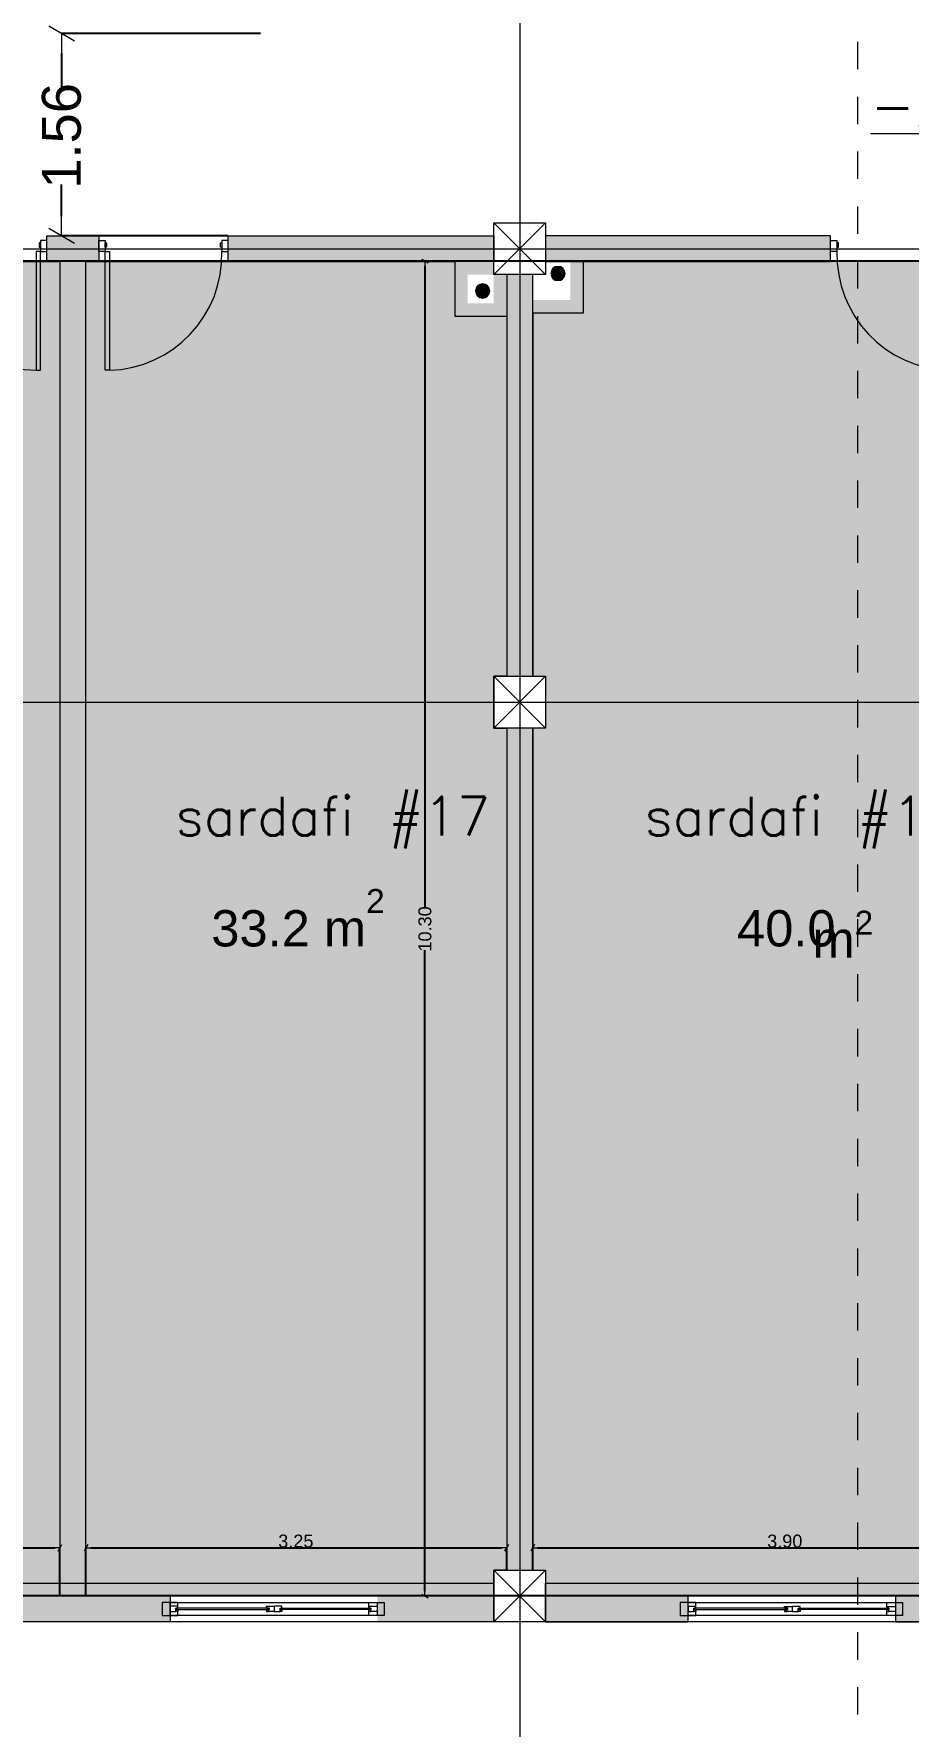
# Model space of a CAD drawing. Header units: millimetres. Extents: x 475616349 to 476941521, y 4620115302 to 4621446928.
# Drawn here: x 476740617 to 476747367, y 4620192367 to 4620205430 of the extents above; entities that cross this region are included whole.
import ezdxf

# ---------------------------------------------------------------- set-up
doc = ezdxf.new("R2010")
doc.units = ezdxf.units.MM
doc.header["$MEASUREMENT"] = 0
doc.set_wipeout_variables(frame=1)
doc.linetypes.add('Dashed', pattern=[423.333333, 211.666667, -211.666667])
doc.linetypes.add('Wipeout_Contour', pattern=[1000, 0, -1000])
for name, color, linetype, lineweight in [('2D Drafting - General_Pen_No__1_Pen_No__7', 7, 'Continuous', 0), ('2D Drafting - General_Pen_No__1_Pen_No__7_Pen_No__7', 7, 'Continuous', 0), ('2D Drafting - General_Pen_No__250_Pen_No__7_Pen_No__154', 154, 'Continuous', 0), ('2D Drafting - General_Pen_No__250_Pen_No__7_Pen_No__250', 7, 'Continuous', 0), ('2D Drafting - General_Pen_No__250_Pen_No__7_Pen_No__7', 7, 'Continuous', 0), ('Doors_Pen_No__7_Pen_No__7_Pen_No__7', 7, 'Continuous', 0), ('G-Anno-Nplt_Pen_No__4', 7, 'Continuous', 0), ('G-Anno-Nplt_Pen_No__7', 7, 'Continuous', 0), ('G-Anno-Nplt_Pen_No__8', 8, 'Continuous', 0), ('kar-panjara_Pen_No__7_Pen_No__7_Pen_No__7', 7, 'Continuous', 0), ('New_._Pen_No__1', 1, 'Continuous', 0), ('New_._Pen_No__4', 7, 'Continuous', 0), ('New_a-iataki_Pen_No__5_Pen_No__5_Pen_No__4', 7, 'Continuous', 0), ('New_shenobebi_Pen_No__1', 1, 'Continuous', 0), ('shaxtebi da milebi_Pen_No__1_Pen_No__1_Pen_No__1', 1, 'Continuous', 0), ('zoma_Pen_No__5_Pen_No__5', 5, 'Continuous', 0)]:
    doc.layers.add(name, color=color, linetype=linetype, lineweight=lineweight)
doc.layers.add('zoma', color=7, linetype='Continuous')
doc.styles.add('GENERATED_STYLE_1', font='arial.ttf')
doc.styles.add('GENERATED_STYLE_2', font='arial.ttf')
doc.dimstyles.new('GENERATED_STYLE__1', dxfattribs={"dimtxt": 200, "dimasz": 64.421331, "dimexe": 0.18, "dimexo": 3, "dimgap": 0.09, "dimtad": 1, "dimtih": 1, "dimtoh": 1, "dimlfac": 0.001, "dimzin": 0, "dimdsep": 46, "dimtxsty": 'GENERATED_STYLE_2', "dimblk": 'ARROWHEAD_2', "dimblk1": 'ARROWHEAD_2', "dimblk2": 'ARROWHEAD_2', "dimcen": 0.09, "dimclrd": 142, "dimclre": 142, "dimclrt": 142, "dimadec": 0, "dimazin": 0, "dimtfac": 1, "dimtdec": 4, "dimtmove": 0, "dimatfit": 3, "dimfxl": 1, "dimtolj": 1, "dimtzin": 0, "dimarcsym": 0})
doc.dimstyles.new('GENERATED_STYLE__38', dxfattribs={"dimtxt": 300, "dimasz": 152, "dimexe": 0.18, "dimexo": 3, "dimgap": 0.09, "dimtad": 1, "dimlfac": 0.001, "dimzin": 0, "dimdsep": 46, "dimtxsty": 'GENERATED_STYLE_2', "dimblk": 'ARROWHEAD_2', "dimblk1": 'ARROWHEAD_2', "dimblk2": 'ARROWHEAD_2', "dimcen": 0.09, "dimclrd": 7, "dimclre": 7, "dimclrt": 7, "dimadec": 0, "dimazin": 0, "dimtfac": 1, "dimtdec": 4, "dimtmove": 0, "dimatfit": 3, "dimfxl": 1, "dimtolj": 1, "dimtzin": 0, "dimarcsym": 0})
doc.dimstyles.new('GENERATED_STYLE__39', dxfattribs={"dimtxt": 100, "dimasz": 38, "dimexe": 0.18, "dimexo": 3, "dimgap": 0.09, "dimtad": 1, "dimtih": 1, "dimtoh": 1, "dimlfac": 0.001, "dimzin": 0, "dimdsep": 46, "dimtxsty": 'GENERATED_STYLE_2', "dimblk": 'ARROWHEAD_2', "dimblk1": 'ARROWHEAD_2', "dimblk2": 'ARROWHEAD_2', "dimcen": 0.09, "dimclrd": 7, "dimclre": 7, "dimclrt": 7, "dimadec": 0, "dimazin": 0, "dimtfac": 1, "dimtdec": 4, "dimtmove": 0, "dimatfit": 3, "dimfxl": 1, "dimtolj": 1, "dimtzin": 0, "dimarcsym": 0})
doc.dimstyles.new('GENERATED_STYLE__40', dxfattribs={"dimtxt": 100, "dimasz": 38, "dimexe": 0.18, "dimexo": 3, "dimgap": 0.09, "dimtad": 1, "dimlfac": 0.001, "dimzin": 0, "dimdsep": 46, "dimtxsty": 'GENERATED_STYLE_2', "dimblk": 'ARROWHEAD_2', "dimblk1": 'ARROWHEAD_2', "dimblk2": 'ARROWHEAD_2', "dimcen": 0.09, "dimclrd": 7, "dimclre": 7, "dimclrt": 7, "dimadec": 0, "dimazin": 0, "dimtfac": 1, "dimtdec": 4, "dimtmove": 0, "dimatfit": 3, "dimfxl": 1, "dimtolj": 1, "dimtzin": 0, "dimarcsym": 0})

# ---------------------------------------------------------------- blocks, each defined once
blk = doc.blocks.new('ARROWHEAD_2')
at = {"color": 0, "linetype": 'Continuous', "lineweight": 0}
for p, q in [((0, 0), (-1, 0)), ((-0.378, -0.655), (0.378, 0.655))]:
    blk.add_line(p, q, dxfattribs=at)
blk = doc.blocks.new('*D1190', base_point=(476577134, 4620325126))
at = {"layer": 'Defpoints', "color": 0, "linetype": 'Continuous', "transparency": 16777216}
for p in [(476737269, 4620192808), (476779069, 4620192808), (476779069, 4620191155)]:
    blk.add_point(p, dxfattribs=at)
at = {"layer": 'zoma', "color": 142, "linetype": 'Continuous', "lineweight": -2, "transparency": 16777216}
for p, q in [((476737269, 4620192805), (476737269, 4620191155)), ((476779069, 4620192805), (476779069, 4620191155)), ((476737333, 4620191155), (476779004, 4620191155))]:
    blk.add_line(p, q, dxfattribs=at)
at = {"layer": 'zoma', "color": 142, "linetype": 'Continuous', "lineweight": -2, "transparency": 16777216, "xscale": 64.4213309708986, "yscale": 64.4213309708986, "zscale": 64.4213309708986, "rotation": 180}
blk.add_blockref('ARROWHEAD_2', (476737269, 4620191155), dxfattribs=at)
at = {"layer": 'zoma', "color": 142, "linetype": 'Continuous', "lineweight": -2, "transparency": 16777216, "xscale": 64.4213309708986, "yscale": 64.4213309708986, "zscale": 64.4213309708986}
blk.add_blockref('ARROWHEAD_2', (476779069, 4620191155), dxfattribs=at)
at = {"layer": 'zoma', "color": 142, "linetype": 'Continuous', "lineweight": 0, "transparency": 16777216, "insert": (476758163, 4620191257), "char_height": 200, "attachment_point": 5, "style": 'GENERATED_STYLE_2'}
blk.add_mtext('\\A1;41.80', dxfattribs=at)
blk = doc.blocks.new('*D1811', base_point=(476577134, 4620325126))
at = {"layer": 'Defpoints', "color": 0, "linetype": 'Continuous', "transparency": 16777216}
for p in [(476740832, 4620205432), (476742369, 4620205432), (476742119, 4620203872)]:
    blk.add_point(p, dxfattribs=at)
at = {"layer": 'zoma', "color": 7, "linetype": 'Continuous', "lineweight": -2, "transparency": 16777216}
for p, q in [((476742366, 4620205432), (476740832, 4620205432)), ((476740832, 4620205280), (476740832, 4620205018)), ((476740832, 4620204024), (476740832, 4620204267)), ((476742116, 4620203872), (476740832, 4620203872))]:
    blk.add_line(p, q, dxfattribs=at)
at = {"layer": 'zoma', "color": 7, "linetype": 'Continuous', "lineweight": -2, "transparency": 16777216, "xscale": 152, "yscale": 152, "zscale": 152}
for p, rotation in [((476740832, 4620205432), 90), ((476740832, 4620203872), 270)]:
    blk.add_blockref('ARROWHEAD_2', p, dxfattribs=dict(at, rotation=rotation))
at = {"layer": 'zoma', "color": 7, "linetype": 'Continuous', "lineweight": 0, "transparency": 16777216, "insert": (476740832, 4620204643), "char_height": 300, "attachment_point": 5, "rotation": 90, "style": 'GENERATED_STYLE_2'}
blk.add_mtext('\\A1;1.56', dxfattribs=at)
blk = doc.blocks.new('*D1816', base_point=(476577134, 4620325126))
at = {"layer": 'Defpoints', "color": 0, "linetype": 'Continuous', "transparency": 16777216}
for p in [(476740819, 4620193744), (476737469, 4620193572), (476740819, 4620193372)]:
    blk.add_point(p, dxfattribs=at)
at = {"layer": 'zoma', "color": 7, "linetype": 'Continuous', "lineweight": -2, "transparency": 16777216}
for p, q in [((476737469, 4620193575), (476737469, 4620193744)), ((476737507, 4620193744), (476740781, 4620193744)), ((476740819, 4620193375), (476740819, 4620193744))]:
    blk.add_line(p, q, dxfattribs=at)
at = {"layer": 'zoma', "color": 7, "linetype": 'Continuous', "lineweight": -2, "transparency": 16777216, "xscale": 38.00000000000001, "yscale": 38.00000000000001, "zscale": 38.00000000000001, "rotation": 180}
blk.add_blockref('ARROWHEAD_2', (476737469, 4620193744), dxfattribs=at)
at = {"layer": 'zoma', "color": 7, "linetype": 'Continuous', "lineweight": -2, "transparency": 16777216, "xscale": 38.00000000000001, "yscale": 38.00000000000001, "zscale": 38.00000000000001}
blk.add_blockref('ARROWHEAD_2', (476740819, 4620193744), dxfattribs=at)
at = {"layer": 'zoma', "color": 7, "linetype": 'Continuous', "lineweight": 0, "transparency": 16777216, "insert": (476739140, 4620193795), "char_height": 100, "attachment_point": 5, "style": 'GENERATED_STYLE_2'}
blk.add_mtext('\\A1;3.35', dxfattribs=at)
blk = doc.blocks.new('*D1817', base_point=(476577134, 4620325126))
at = {"layer": 'Defpoints', "color": 0, "linetype": 'Continuous', "transparency": 16777216}
for p in [(476744269, 4620193744), (476744269, 4620193572), (476741019, 4620193372)]:
    blk.add_point(p, dxfattribs=at)
at = {"layer": 'zoma', "color": 7, "linetype": 'Continuous', "lineweight": -2, "transparency": 16777216}
for p, q in [((476741019, 4620193375), (476741019, 4620193744)), ((476741057, 4620193744), (476744231, 4620193744)), ((476744269, 4620193575), (476744269, 4620193744))]:
    blk.add_line(p, q, dxfattribs=at)
at = {"layer": 'zoma', "color": 7, "linetype": 'Continuous', "lineweight": -2, "transparency": 16777216, "xscale": 38.00000000000001, "yscale": 38.00000000000001, "zscale": 38.00000000000001, "rotation": 180}
blk.add_blockref('ARROWHEAD_2', (476741019, 4620193744), dxfattribs=at)
at = {"layer": 'zoma', "color": 7, "linetype": 'Continuous', "lineweight": -2, "transparency": 16777216, "xscale": 38.00000000000001, "yscale": 38.00000000000001, "zscale": 38.00000000000001}
blk.add_blockref('ARROWHEAD_2', (476744269, 4620193744), dxfattribs=at)
at = {"layer": 'zoma', "color": 7, "linetype": 'Continuous', "lineweight": 0, "transparency": 16777216, "insert": (476742640, 4620193795), "char_height": 100, "attachment_point": 5, "style": 'GENERATED_STYLE_2'}
blk.add_mtext('\\A1;3.25', dxfattribs=at)
blk = doc.blocks.new('*D1818', base_point=(476577134, 4620325126))
at = {"layer": 'Defpoints', "color": 0, "linetype": 'Continuous', "transparency": 16777216}
for p in [(476748369, 4620193744), (476744469, 4620193572), (476748369, 4620193372)]:
    blk.add_point(p, dxfattribs=at)
at = {"layer": 'zoma', "color": 7, "linetype": 'Continuous', "lineweight": -2, "transparency": 16777216}
for p, q in [((476744469, 4620193575), (476744469, 4620193744)), ((476744507, 4620193744), (476748331, 4620193744)), ((476748369, 4620193375), (476748369, 4620193744))]:
    blk.add_line(p, q, dxfattribs=at)
at = {"layer": 'zoma', "color": 7, "linetype": 'Continuous', "lineweight": -2, "transparency": 16777216, "xscale": 38.00000000000001, "yscale": 38.00000000000001, "zscale": 38.00000000000001, "rotation": 180}
blk.add_blockref('ARROWHEAD_2', (476744469, 4620193744), dxfattribs=at)
at = {"layer": 'zoma', "color": 7, "linetype": 'Continuous', "lineweight": -2, "transparency": 16777216, "xscale": 38.00000000000001, "yscale": 38.00000000000001, "zscale": 38.00000000000001}
blk.add_blockref('ARROWHEAD_2', (476748369, 4620193744), dxfattribs=at)
at = {"layer": 'zoma', "color": 7, "linetype": 'Continuous', "lineweight": 0, "transparency": 16777216, "insert": (476746415, 4620193795), "char_height": 100, "attachment_point": 5, "style": 'GENERATED_STYLE_2'}
blk.add_mtext('\\A1;3.90', dxfattribs=at)
blk = doc.blocks.new('*D1834', base_point=(476577134, 4620325126))
at = {"layer": 'Defpoints', "color": 0, "linetype": 'Continuous', "transparency": 16777216}
for p in [(476743637, 4620203675), (476767969, 4620203675), (476757667, 4620193372)]:
    blk.add_point(p, dxfattribs=at)
at = {"layer": 'zoma', "color": 7, "linetype": 'Continuous', "lineweight": -2, "transparency": 16777216}
for p, q in [((476767966, 4620203675), (476743637, 4620203675)), ((476743637, 4620203637), (476743637, 4620198685)), ((476743637, 4620193410), (476743637, 4620198357)), ((476757664, 4620193372), (476743637, 4620193372))]:
    blk.add_line(p, q, dxfattribs=at)
at = {"layer": 'zoma', "color": 7, "linetype": 'Continuous', "lineweight": -2, "transparency": 16777216, "xscale": 38.00000000000001, "yscale": 38.00000000000001, "zscale": 38.00000000000001}
for p, rotation in [((476743637, 4620203675), 90), ((476743637, 4620193372), 270)]:
    blk.add_blockref('ARROWHEAD_2', p, dxfattribs=dict(at, rotation=rotation))
at = {"layer": 'zoma', "color": 7, "linetype": 'Continuous', "lineweight": 0, "transparency": 16777216, "insert": (476743637, 4620198521), "char_height": 100, "attachment_point": 5, "rotation": 90, "style": 'GENERATED_STYLE_2'}
blk.add_mtext('\\A1;10.30', dxfattribs=at)
blk = doc.blocks.new('*D1835', base_point=(476577134, 4620325126))
at = {"layer": 'Defpoints', "color": 0, "linetype": 'Continuous', "transparency": 16777216}
for p in [(476737917, 4620203675), (476767969, 4620203675), (476757667, 4620193372)]:
    blk.add_point(p, dxfattribs=at)
at = {"layer": 'zoma', "color": 7, "linetype": 'Continuous', "lineweight": -2, "transparency": 16777216}
for p, q in [((476767966, 4620203675), (476737917, 4620203675)), ((476737917, 4620203637), (476737917, 4620198685)), ((476737917, 4620193410), (476737917, 4620198357)), ((476757664, 4620193372), (476737917, 4620193372))]:
    blk.add_line(p, q, dxfattribs=at)
at = {"layer": 'zoma', "color": 7, "linetype": 'Continuous', "lineweight": -2, "transparency": 16777216, "xscale": 38.00000000000001, "yscale": 38.00000000000001, "zscale": 38.00000000000001}
for p, rotation in [((476737917, 4620203675), 90), ((476737917, 4620193372), 270)]:
    blk.add_blockref('ARROWHEAD_2', p, dxfattribs=dict(at, rotation=rotation))
at = {"layer": 'zoma', "color": 7, "linetype": 'Continuous', "lineweight": 0, "transparency": 16777216, "insert": (476737917, 4620198521), "char_height": 100, "attachment_point": 5, "rotation": 90, "style": 'GENERATED_STYLE_2'}
blk.add_mtext('\\A1;10.30', dxfattribs=at)

msp = doc.modelspace()

# ---------------------------------------------------------------- hatches: boundary and pattern name
at = {"layer": '2D Drafting - General_Pen_No__250_Pen_No__7_Pen_No__154', "linetype": 'Continuous', "lineweight": 0}
for points in [[(476741668.544, 4620193171.921), (476740468.544, 4620193171.921), (476740468.544, 4620193371.921), (476741668.544, 4620193371.921)], [(476744168.542, 4620193171.921), (476743268.546, 4620193171.921), (476743268.546, 4620193371.921), (476744168.542, 4620193371.921)], [(476744568.542, 4620193171.925), (476745668.539, 4620193171.925), (476745668.539, 4620193371.925), (476744568.542, 4620193371.925)], [(476747268.541, 4620193171.925), (476748568.542, 4620193171.925), (476748568.542, 4620193371.925), (476747268.541, 4620193371.925)]]:
    msp.add_hatch(color=154, dxfattribs=at).paths.add_polyline_path(points)
at = {"layer": '2D Drafting - General_Pen_No__250_Pen_No__7_Pen_No__7', "linetype": 'Continuous', "lineweight": 0}
for points in [[(476740718.542, 4620203671.921), (476740718.542, 4620203871.921), (476741118.542, 4620203871.921), (476741118.542, 4620203671.921)], [(476742118.542, 4620203671.921), (476742118.542, 4620203871.921), (476744168.542, 4620203871.921), (476744168.542, 4620203671.921)], [(476746768.542, 4620203871.921), (476744568.542, 4620203871.921), (476744568.542, 4620203671.921), (476746768.542, 4620203671.921)], [(476743866.92, 4620203671.921), (476744166.92, 4620203671.921), (476744166.92, 4620203571.921), (476743966.92, 4620203571.921), (476743966.92, 4620203351.09), (476744167.272, 4620203351.09), (476744167.272, 4620203571.921), (476744266.92, 4620203571.921), (476744266.92, 4620203351.09), (476744266.92, 4620203250.902), (476743866.92, 4620203250.902)], [(476744758.542, 4620203675.178), (476744858.73, 4620203675.178), (476744858.73, 4620203275.178), (476744468.542, 4620203275.178), (476744468.542, 4620203375.178), (476744758.542, 4620203375.178)], [(476744268.542, 4620203571.921), (476744268.542, 4620200471.921), (476744468.542, 4620200471.921), (476744468.542, 4620203571.921)], [(476744268.542, 4620193571.921), (476744468.542, 4620193571.921), (476744468.542, 4620200071.921), (476744268.542, 4620200071.921)]]:
    msp.add_hatch(color=7, dxfattribs=at).paths.add_polyline_path(points)
at = {"layer": 'G-Anno-Nplt_Pen_No__7', "linetype": 'Continuous', "lineweight": 0}
msp.add_hatch(color=7, dxfattribs=at).paths.add_polyline_path([(476741018.542, 4620193371.921), (476741018.542, 4620203675.12), (476740818.542, 4620203675.12), (476740818.542, 4620193371.921)])
at = {"layer": 'G-Anno-Nplt_Pen_No__8', "linetype": 'Continuous', "lineweight": 0, "true_color": 0x202020}
for points in [[(476737468.542, 4620200471.921), (476737468.542, 4620203571.921), (476737668.542, 4620203571.921), (476737668.542, 4620203671.921), (476740818.542, 4620203671.921), (476740818.542, 4620193371.979), (476737668.542, 4620193371.979), (476737668.542, 4620193571.921), (476737468.542, 4620193571.921), (476737468.542, 4620199781.733), (476737866.964, 4620199781.733), (476737866.964, 4620200171.921), (476737668.542, 4620200171.921), (476737668.542, 4620200471.921)], [(476741018.542, 4620193371.921), (476741018.542, 4620203671.921), (476743866.92, 4620203671.921), (476743866.92, 4620203250.902), (476744268.542, 4620203250.902), (476744268.542, 4620200471.92), (476744168.542, 4620200471.92), (476744168.542, 4620200071.921), (476744268.542, 4620200071.921), (476744268.542, 4620193571.921), (476744168.542, 4620193571.921), (476744168.542, 4620193371.921)], [(476744468.542, 4620193571.921), (476744568.542, 4620193571.921), (476744568.542, 4620193371.921), (476748368.542, 4620193371.921), (476748368.542, 4620199771.918), (476748168.542, 4620199771.918), (476748168.542, 4620200771.917), (476748368.542, 4620200771.917), (476748368.542, 4620203671.921), (476744858.73, 4620203671.921), (476744858.73, 4620203275.178), (476744468.542, 4620203275.178), (476744468.542, 4620200471.921), (476744568.543, 4620200471.921), (476744568.543, 4620200071.921), (476744468.542, 4620200071.921)]]:
    msp.add_hatch(color=250, dxfattribs=at).paths.add_polyline_path(points)
at = {"layer": 'shaxtebi da milebi_Pen_No__1_Pen_No__1_Pen_No__1', "linetype": 'Continuous', "lineweight": 0}
for points in [[(476744718.542, 4620203580.179, -1), (476744608.542, 4620203580.179, -1)], [(476744081.797, 4620203391.09, -1), (476744081.797, 4620203501.09, -1)]]:
    msp.add_hatch(color=1, dxfattribs=at).paths.add_polyline_path(points)

# ---------------------------------------------------------------- linework, layer by layer
at = {"layer": '2D Drafting - General_Pen_No__1_Pen_No__7', "color": 7, "linetype": 'Continuous', "lineweight": 0}
for p, q in [((476744168.542, 4620203571.921), (476744568.542, 4620203971.921)), ((476744568.542, 4620203571.921), (476744168.542, 4620203971.921)), ((476744168.542, 4620200071.921), (476744568.542, 4620200471.921)), ((476744568.542, 4620200071.921), (476744168.542, 4620200471.921)), ((476744168.542, 4620193171.921), (476744568.542, 4620193571.921)), ((476744568.542, 4620193171.921), (476744168.542, 4620193571.921))]:
    msp.add_line(p, q, dxfattribs=at)
at = {"layer": '2D Drafting - General_Pen_No__1_Pen_No__7', "color": 7, "linetype": 'Continuous', "lineweight": 0, "flags": 128}
for points in [[(476744568.542, 4620203571.921), (476744168.542, 4620203571.921), (476744168.542, 4620203971.921), (476744568.542, 4620203971.921)], [(476744568.542, 4620200071.921), (476744168.542, 4620200071.921), (476744168.542, 4620200471.921), (476744568.542, 4620200471.921)], [(476744568.542, 4620193171.921), (476744168.542, 4620193171.921), (476744168.542, 4620193571.921), (476744568.542, 4620193571.921)], [(476744168.542, 4620193171.921), (476737668.542, 4620193171.921), (476737668.542, 4620193471.921), (476744168.542, 4620193471.921)], [(476751068.542, 4620193171.921), (476744568.542, 4620193171.921), (476744568.542, 4620193471.921), (476751068.542, 4620193471.921)]]:
    msp.add_lwpolyline(points, close=True, dxfattribs=at)
at = {"layer": '2D Drafting - General_Pen_No__1_Pen_No__7_Pen_No__7', "color": 7, "linetype": 'Continuous', "lineweight": 0}
for centre, start, end in [((476740660.82, 4620203725.864), 178.396194, 268.396194), ((476741176.264, 4620203725.864), 271.603806, 1.603806), ((476747710.82, 4620203725.806), 178.396194, 268.396194)]:
    msp.add_arc(centre, 893.239, start, end, dxfattribs=at)
at = {"layer": '2D Drafting - General_Pen_No__250_Pen_No__7_Pen_No__154', "color": 154, "linetype": 'Continuous', "lineweight": 0, "flags": 128}
for points in [[(476741668.544, 4620193171.921), (476740468.544, 4620193171.921), (476740468.544, 4620193371.921), (476741668.544, 4620193371.921)], [(476744568.542, 4620193171.925), (476745668.539, 4620193171.925), (476745668.539, 4620193371.925), (476744568.542, 4620193371.925)], [(476747268.541, 4620193171.925), (476748568.542, 4620193171.925), (476748568.542, 4620193371.925), (476747268.541, 4620193371.925)]]:
    msp.add_lwpolyline(points, close=True, dxfattribs=at)
at = {"layer": '2D Drafting - General_Pen_No__250_Pen_No__7_Pen_No__250', "color": 7, "linetype": 'Continuous', "lineweight": 0, "flags": 128}
for points in [[(476744268.542, 4620203571.921), (476744268.542, 4620200471.921), (476744468.542, 4620200471.921), (476744468.542, 4620203571.921)], [(476744268.542, 4620193571.921), (476744468.542, 4620193571.921), (476744468.542, 4620200071.921), (476744268.542, 4620200071.921)]]:
    msp.add_lwpolyline(points, close=True, dxfattribs=at)
at = {"layer": '2D Drafting - General_Pen_No__250_Pen_No__7_Pen_No__7', "color": 7, "linetype": 'Continuous', "lineweight": 0, "flags": 128}
for points in [[(476740718.542, 4620203671.921), (476740718.542, 4620203871.921), (476741118.542, 4620203871.921), (476741118.542, 4620203671.921)], [(476742118.542, 4620203671.921), (476742118.542, 4620203871.921), (476744168.542, 4620203871.921), (476744168.542, 4620203671.921)], [(476746768.542, 4620203871.921), (476744568.542, 4620203871.921), (476744568.542, 4620203671.921), (476746768.542, 4620203671.921)]]:
    msp.add_lwpolyline(points, close=True, dxfattribs=at)
at = {"layer": 'Doors_Pen_No__7_Pen_No__7_Pen_No__7', "color": 7, "linetype": 'Continuous', "lineweight": 0, "flags": 128}
for points in [[(476740669.153, 4620203750.864), (476740635.82, 4620203750.864), (476740635.82, 4620202832.975), (476740669.153, 4620202832.975)], [(476740669.153, 4620203817.531), (476740658.042, 4620203817.531), (476740658.042, 4620203784.198), (476740669.153, 4620203784.198)], [(476740718.542, 4620203835.531), (476740669.153, 4620203835.531), (476740669.153, 4620203750.864), (476740718.542, 4620203750.864)], [(476741118.542, 4620203835.531), (476741167.931, 4620203835.531), (476741167.931, 4620203750.864), (476741118.542, 4620203750.864)], [(476741167.931, 4620203817.531), (476741179.042, 4620203817.531), (476741179.042, 4620203784.198), (476741167.931, 4620203784.198)], [(476741167.931, 4620203750.864), (476741201.264, 4620203750.864), (476741201.264, 4620202832.975), (476741167.931, 4620202832.975)], [(476742058.042, 4620203817.531), (476742069.153, 4620203817.531), (476742069.153, 4620203784.198), (476742058.042, 4620203784.198)], [(476742118.542, 4620203835.531), (476742069.153, 4620203835.531), (476742069.153, 4620203750.864), (476742118.542, 4620203750.864)], [(476746768.542, 4620203835.473), (476746817.931, 4620203835.473), (476746817.931, 4620203750.806), (476746768.542, 4620203750.806)], [(476746829.042, 4620203817.473), (476746817.931, 4620203817.473), (476746817.931, 4620203784.139), (476746829.042, 4620203784.139)]]:
    msp.add_lwpolyline(points, close=True, dxfattribs=at)
at = {"layer": 'G-Anno-Nplt_Pen_No__4', "color": 7, "linetype": 'Continuous', "lineweight": 0, "flags": 128}
for points in [[(476737468.542, 4620200471.921), (476737468.542, 4620203571.921), (476737668.542, 4620203571.921), (476737668.542, 4620203671.921), (476740818.542, 4620203671.921), (476740818.542, 4620193371.979), (476737668.542, 4620193371.979), (476737668.542, 4620193571.921), (476737468.542, 4620193571.921), (476737468.542, 4620199781.733), (476737866.964, 4620199781.733), (476737866.964, 4620200171.921), (476737668.542, 4620200171.921), (476737668.542, 4620200471.921)], [(476741018.542, 4620193371.921), (476741018.542, 4620203675.12), (476740818.542, 4620203675.12), (476740818.542, 4620193371.921)], [(476741018.542, 4620193371.921), (476741018.542, 4620203671.921), (476743866.92, 4620203671.921), (476743866.92, 4620203250.902), (476744268.542, 4620203250.902), (476744268.542, 4620200471.92), (476744168.542, 4620200471.92), (476744168.542, 4620200071.921), (476744268.542, 4620200071.921), (476744268.542, 4620193571.921), (476744168.542, 4620193571.921), (476744168.542, 4620193371.921)], [(476744468.542, 4620193571.921), (476744568.542, 4620193571.921), (476744568.542, 4620193371.921), (476748368.542, 4620193371.921), (476748368.542, 4620199771.918), (476748168.542, 4620199771.918), (476748168.542, 4620200771.917), (476748368.542, 4620200771.917), (476748368.542, 4620203671.921), (476744858.73, 4620203671.921), (476744858.73, 4620203275.178), (476744468.542, 4620203275.178), (476744468.542, 4620200471.921), (476744568.543, 4620200471.921), (476744568.543, 4620200071.921), (476744468.542, 4620200071.921)]]:
    msp.add_lwpolyline(points, close=True, dxfattribs=at)
at = {"layer": 'kar-panjara_Pen_No__7_Pen_No__7_Pen_No__7', "color": 7, "linetype": 'Continuous', "lineweight": 0, "flags": 128}
for points in [[(476741728.219, 4620193321.975), (476741608.219, 4620193321.975), (476741608.219, 4620193221.975), (476741728.219, 4620193221.975)], [(476743268.546, 4620193221.976), (476741668.544, 4620193222.031), (476741668.544, 4620193321.976), (476743268.546, 4620193321.92)], [(476741668.544, 4620193252.091), (476741713.544, 4620193252.091), (476741713.544, 4620193267.091), (476741713.544, 4620193277.091), (476741728.219, 4620193277.091), (476741728.219, 4620193292.091), (476741668.544, 4620193292.091)], [(476742473.116, 4620193252.091), (476742428.116, 4620193252.091), (476742428.116, 4620193267.091), (476742428.116, 4620193277.091), (476742413.116, 4620193277.091), (476742413.116, 4620193292.091), (476742473.116, 4620193292.091)], [(476742473.116, 4620193252.091), (476742518.116, 4620193252.091), (476742518.116, 4620193267.091), (476742518.116, 4620193277.091), (476742533.116, 4620193277.091), (476742533.116, 4620193292.091), (476742473.116, 4620193292.091)], [(476743203.116, 4620193321.975), (476743323.116, 4620193321.975), (476743323.116, 4620193221.975), (476743203.116, 4620193221.975)], [(476743268.546, 4620193252.091), (476743218.116, 4620193252.091), (476743218.116, 4620193267.091), (476743218.116, 4620193277.091), (476743203.116, 4620193277.091), (476743203.116, 4620193292.091), (476743268.546, 4620193292.091)], [(476745728.213, 4620193321.785), (476745608.213, 4620193321.785), (476745608.213, 4620193221.785), (476745728.213, 4620193221.785)], [(476747268.541, 4620193221.786), (476745668.539, 4620193221.841), (476745668.539, 4620193321.786), (476747268.541, 4620193321.731)], [(476745668.539, 4620193251.901), (476745713.539, 4620193251.901), (476745713.539, 4620193266.901), (476745713.539, 4620193276.901), (476745728.213, 4620193276.901), (476745728.213, 4620193291.901), (476745668.539, 4620193291.901)], [(476746473.111, 4620193251.901), (476746428.111, 4620193251.901), (476746428.111, 4620193266.901), (476746428.111, 4620193276.901), (476746413.111, 4620193276.901), (476746413.111, 4620193291.901), (476746473.111, 4620193291.901)], [(476746473.111, 4620193251.901), (476746518.111, 4620193251.901), (476746518.111, 4620193266.901), (476746518.111, 4620193276.901), (476746533.111, 4620193276.901), (476746533.111, 4620193291.901), (476746473.111, 4620193291.901)], [(476747203.111, 4620193321.785), (476747323.111, 4620193321.785), (476747323.111, 4620193221.785), (476747203.111, 4620193221.785)], [(476747268.541, 4620193251.901), (476747218.111, 4620193251.901), (476747218.111, 4620193266.901), (476747218.111, 4620193276.901), (476747203.111, 4620193276.901), (476747203.111, 4620193291.901), (476747268.541, 4620193291.901)], [(476741713.544, 4620193267.091), (476742437.384, 4620193267.091), (476742437.384, 4620193277.091), (476741713.544, 4620193277.091)], [(476741728.219, 4620193252.091), (476741713.544, 4620193252.091), (476741713.544, 4620193267.091), (476741728.219, 4620193267.091)], [(476742413.116, 4620193252.091), (476742428.116, 4620193252.091), (476742428.116, 4620193267.091), (476742413.116, 4620193267.091)], [(476743218.116, 4620193267.091), (476742518.116, 4620193267.091), (476742518.116, 4620193277.091), (476743218.116, 4620193277.091)], [(476742533.116, 4620193252.091), (476742518.116, 4620193252.091), (476742518.116, 4620193267.091), (476742533.116, 4620193267.091)], [(476743203.116, 4620193252.091), (476743218.116, 4620193252.091), (476743218.116, 4620193267.091), (476743203.116, 4620193267.091)], [(476745713.539, 4620193266.901), (476746437.379, 4620193266.901), (476746437.379, 4620193276.901), (476745713.539, 4620193276.901)], [(476745728.213, 4620193251.901), (476745713.539, 4620193251.901), (476745713.539, 4620193266.901), (476745728.213, 4620193266.901)], [(476746413.111, 4620193251.901), (476746428.111, 4620193251.901), (476746428.111, 4620193266.901), (476746413.111, 4620193266.901)], [(476747218.111, 4620193266.901), (476746518.111, 4620193266.901), (476746518.111, 4620193276.901), (476747218.111, 4620193276.901)], [(476746533.111, 4620193251.901), (476746518.111, 4620193251.901), (476746518.111, 4620193266.901), (476746533.111, 4620193266.901)], [(476747203.111, 4620193251.901), (476747218.111, 4620193251.901), (476747218.111, 4620193266.901), (476747203.111, 4620193266.901)]]:
    msp.add_lwpolyline(points, close=True, dxfattribs=at)
at = {"layer": 'New_shenobebi_Pen_No__1', "color": 1, "linetype": 'Dashed', "lineweight": 0}
msp.add_lwpolyline([(476746978.041, 4620190340.291), (476746978.041, 4620209631.948), (476745379.568, 4620209631.948), (476745379.568, 4620215169.157)], dxfattribs=at)
at = {"layer": 'shaxtebi da milebi_Pen_No__1_Pen_No__1_Pen_No__1', "color": 1, "linetype": 'Continuous', "lineweight": 0, "flags": 128}
for points in [[(476744718.542, 4620203580.179, 1), (476744608.542, 4620203580.179, 1)], [(476744081.797, 4620203391.09, 1), (476744081.797, 4620203501.09, 1)]]:
    msp.add_lwpolyline(points, format="xyb", close=True, dxfattribs=at)
at = {"layer": 'zoma_Pen_No__5_Pen_No__5', "color": 5, "linetype": 'Continuous', "lineweight": 0}
for p, q in [((476744368.542, 4620214381.518), (476744368.542, 4620189670.712)), ((476733387.992, 4620203771.921), (476783274.372, 4620203771.921)), ((476733387.992, 4620203771.921), (476783274.372, 4620203771.921)), ((476733387.992, 4620200271.921), (476783274.372, 4620200271.921)), ((476733387.992, 4620200271.921), (476783274.372, 4620200271.921)), ((476733387.992, 4620193371.921), (476783274.372, 4620193371.921)), ((476733387.992, 4620193371.921), (476783274.372, 4620193371.921))]:
    msp.add_line(p, q, dxfattribs=at)

# ---------------------------------------------------------------- texts
at = {"layer": 'G-Anno-Nplt_Pen_No__4', "color": 7, "lineweight": 0, "char_height": 280, "attachment_point": 7, "style": 'GENERATED_STYLE_1'}
for s, insert in [('{\\fArial|b0|i0|c0|p34;33.2 m{\\H0.66x;\\S2^  ;}}', (476741987.182, 4620198381.921)), ('{\\fArial|b0|i0|c0|p34;40.0}', (476746046.061, 4620198381.921))]:
    msp.add_mtext(s, dxfattribs=dict(at, insert=insert))
at = {"layer": 'New_._Pen_No__4', "color": 7, "linetype": 'Continuous', "lineweight": 0, "insert": (476746628.338, 4620198661.282), "char_height": 280, "attachment_point": 1, "style": 'GENERATED_STYLE_1'}
msp.add_mtext('\\A1;{\\pql;\\fArial|b0|i0|c0|p34;m\\fArial|b0|i0|c0|p34;\\A1{\\H.66x;\\S2^  ;}}', dxfattribs=at)
at = {"layer": 'New_a-iataki_Pen_No__5_Pen_No__5_Pen_No__4', "color": 7, "linetype": 'Continuous', "lineweight": 0, "char_height": 300, "attachment_point": 3}
for s, insert in [('\\A1;{\\pqr;\\Ftxt.shx;sardafi \\Ftxt.shx;#17}', (476744139.682, 4620199541.333)), ('\\A1;{\\pqr;\\Ftxt.shx;sardafi \\Ftxt.shx;#16}', (476747759.445, 4620199541.333))]:
    msp.add_mtext(s, dxfattribs=dict(at, insert=insert))

# ---------------------------------------------------------------- dimensions: what is measured, and where the dimension line sits
at = {"layer": 'zoma', "color": 7, "linetype": 'Continuous', "lineweight": 0}
for base, p1, p2, dimstyle, picture, middle in [((476740832.448, 4620205432.083), (476742118.542, 4620203871.921), (476742368.542, 4620205432.083), 'GENERATED_STYLE__38', '*D1811', (476740832.448, 4620204642.562)), ((476737916.681, 4620203675.178), (476757666.92, 4620193372.073), (476767968.542, 4620203675.178), 'GENERATED_STYLE__40', '*D1835', (476737916.681, 4620198520.655)), ((476743637.152, 4620203675.178), (476757666.92, 4620193372.073), (476767968.542, 4620203675.178), 'GENERATED_STYLE__40', '*D1834', (476743637.152, 4620198520.655))]:
    dim = msp.add_linear_dim(base=base, p1=p1, p2=p2, angle=90, dimstyle=dimstyle, dxfattribs=at)
    dim.commit()
    dim.dimension.update_dxf_attribs({"geometry": picture, "text_midpoint": middle, "dimtype": 160, "text_rotation": 90})
for base, p1, p2, picture, middle in [((476740818.542, 4620193743.506), (476737468.542, 4620193571.921), (476740818.542, 4620193371.921), '*D1816', (476739140.396, 4620193743.506)), ((476744268.542, 4620193743.506), (476741018.542, 4620193371.921), (476744268.542, 4620193571.921), '*D1817', (476742640.396, 4620193743.506)), ((476748368.542, 4620193743.506), (476744468.542, 4620193571.921), (476748368.542, 4620193371.921), '*D1818', (476746415.396, 4620193743.506))]:
    dim = msp.add_linear_dim(base=base, p1=p1, p2=p2, dimstyle='GENERATED_STYLE__39', dxfattribs=at)
    dim.commit()
    dim.dimension.update_dxf_attribs({"geometry": picture, "text_midpoint": middle, "dimtype": 160})
at = {"layer": 'zoma', "color": 142, "linetype": 'Continuous', "lineweight": 0}
dim = msp.add_linear_dim(base=(476779068.537, 4620191155.024), p1=(476737268.537, 4620192808.273), p2=(476779068.537, 4620192808.273), dimstyle='GENERATED_STYLE__1', dxfattribs=at)
dim.commit()
dim.dimension.update_dxf_attribs({"geometry": '*D1190', "text_midpoint": (476758162.595, 4620191155.024), "dimtype": 160})

# ---------------------------------------------------------------- wipeouts: each hides what was drawn before it
at = {"color": 1, "linetype": 'Wipeout_Contour', "lineweight": 0, "ltscale": 18579314687.43328}
msp.add_wipeout([(476747291.091, 4620205023.337), (476750235.225, 4620205023.337), (476750235.225, 4620204587.102), (476747291.091, 4620204587.102)], dxfattribs=at).dxf.layer = 'New_._Pen_No__1'

# ---------------------------------------------------------------- next in the draw order: texts
at = {"layer": 'New_._Pen_No__1', "color": 1, "linetype": 'Continuous', "lineweight": 0, "insert": (476748763.158, 4620205031.044), "char_height": 309, "attachment_point": 2}
msp.add_mtext('\\A1;{\\pqc;\\Ftxt.shx;\\L\\L-2.55 (651.\\Ftxt.shx;4\\Ftxt.shx;5)}', dxfattribs=at)

doc.saveas('drawing.dxf')
